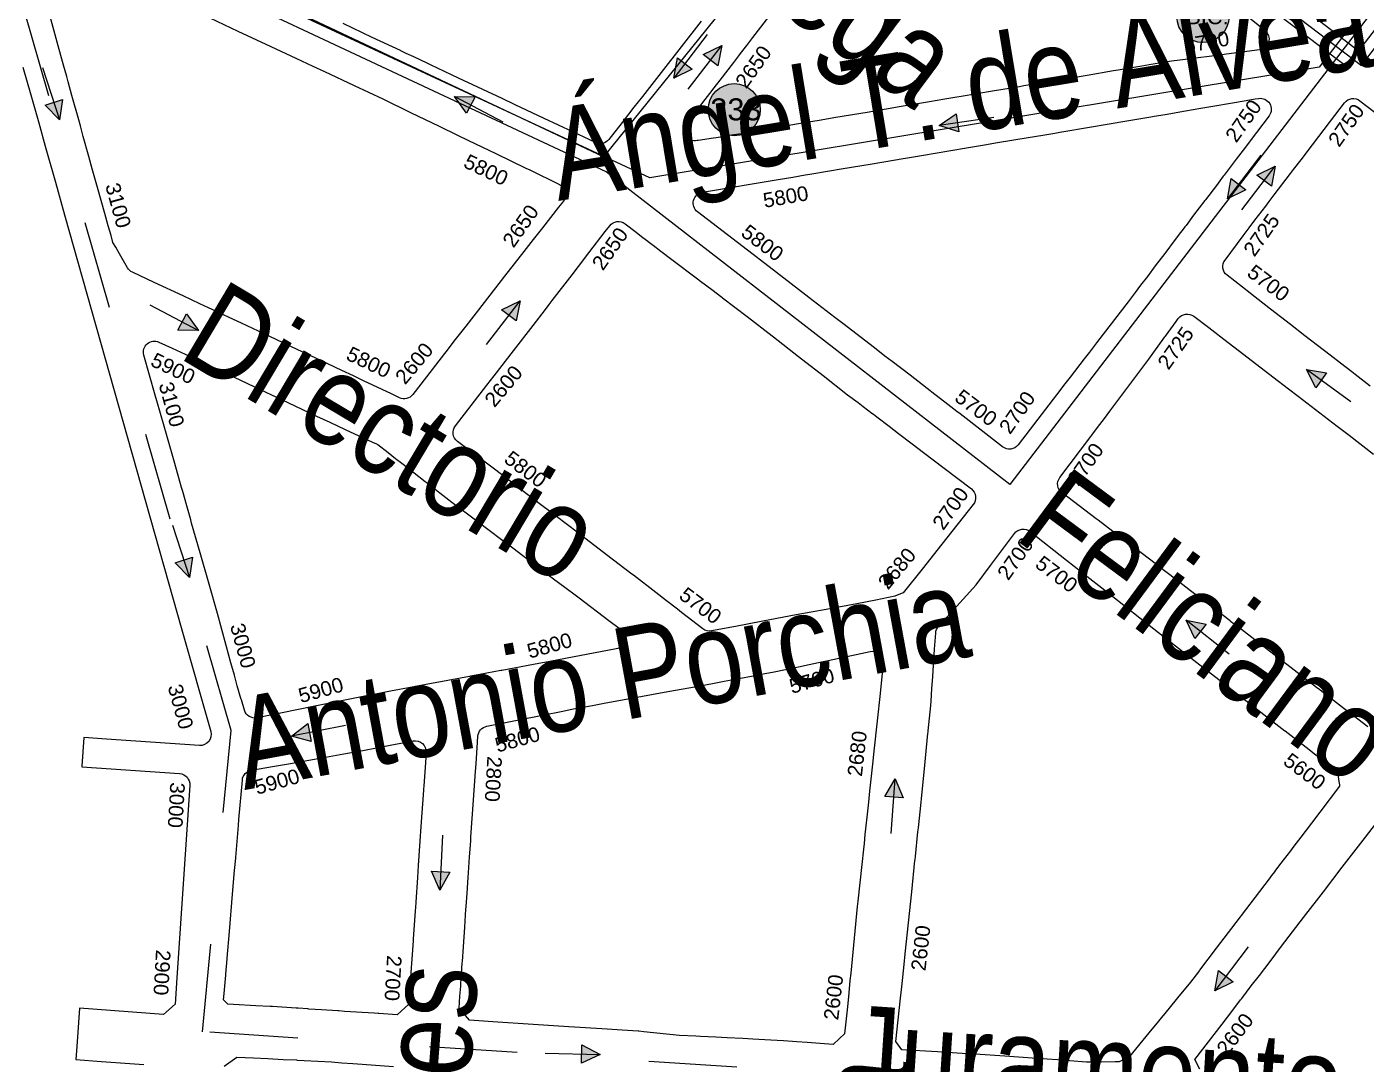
# Model space of a CAD drawing. Header units: millimetres. Extents: x 11558 to 23675, y 49449 to 61482.
# Drawn here: x 14689.2 to 15054.5, y 56467.3 to 56750.1 of the extents above; entities that cross this region are included whole.
import ezdxf

# ---------------------------------------------------------------- set-up
doc = ezdxf.new("R2010")
doc.units = ezdxf.units.MM
doc.linetypes.add('ACAD_ISO03W100', pattern=[30, 12, -18])
for name, color, linetype in [('0. plano base - nombres calles', 22, 'Continuous'), ('0. Plano Base - PLANO', 254, 'Continuous'), ('0. Plano base - sentido calles', 253, 'Continuous'), ('0.BARRIOS - DIVISIÓN', 12, 'ACAD_ISO03W100'), ('7. puesta en valor CC la lucila', 212, 'Continuous'), ('numeración', 7, 'Continuous')]:
    doc.layers.add(name, color=color, linetype=linetype)
for name, color, linetype, true_color in [('Linea 19 Estación Carapachay', 7, 'Continuous', 0xa80000), ('Linea 19 Plaza Miserere', 7, 'Continuous', 0x575757), ('Linea 252', 7, 'Continuous', 0x0d2f78), ('Linea 707 - ex333', 7, 'Continuous', 0xad002b), ('Linea 707 - ex333 -', 7, 'Continuous', 0x616161)]:
    doc.layers.add(name, color=color, linetype=linetype, true_color=true_color)
doc.layers.add('Linea Bicentenario Original', color=7, linetype='Continuous', true_color=0x0000cc, transparency=0.5)
doc.layers.get('7. puesta en valor CC la lucila').off()
doc.styles.get("Standard").update_dxf_attribs({"font": 'arial.ttf'})

# ---------------------------------------------------------------- blocks, each defined once
blk = doc.blocks.new('MANZANAS')
at = {"layer": '0. Plano Base - PLANO', "color": 0, "linetype": 'Continuous', "lineweight": 5}
for points in [[(5634312.14, 6178439.51), (5634329.61, 6178435.84, -0.658051), (5634330.7, 6178430.44), (5634323.26, 6178425.28), (5634319.96, 6178422.99), (5634316.27, 6178420.43), (5634312.72, 6178417.97), (5634310.84, 6178416.67), (5634305.88, 6178412.93), (5634304.26, 6178411.71), (5634299.04, 6178407.78), (5634298.02, 6178407.02), (5634292.18, 6178402.62), (5634291.3, 6178401.96), (5634288.2, 6178399.63), (5634287.77, 6178399.3), (5634285.14, 6178397.32), (5634278.19, 6178392.09), (5634277.25, 6178391.38), (5634271.26, 6178386.87), (5634264.34, 6178381.66), (5634263.38, 6178380.94), (5634260.73, 6178378.94), (5634257.4, 6178376.44), (5634250.65, 6178371.34), (5634249.49, 6178370.46), (5634243.64, 6178366.04), (5634236.73, 6178360.82), (5634233.01, 6178358), (5634229.81, 6178355.6), (5634225.9, 6178352.65), (5634225.65, 6178352.46), (5634223.12, 6178350.55), (5634222.87, 6178350.36), (5634217.87, 6178346.58), (5634215.81, 6178345.02), (5634213.69, 6178343.42), (5634212.63, 6178342.65), (5634210.28, 6178340.91), (5634209.65, 6178340.45), (5634206.26, 6178337.96), (5634206.07, 6178337.82, -0.679437), (5634201.33, 6178340.76), (5634203.15, 6178350.82), (5634203.5, 6178352.75), (5634203.96, 6178355.32), (5634205.05, 6178361.35), (5634205.52, 6178363.98), (5634205.59, 6178364.36), (5634206.08, 6178367.08), (5634206.55, 6178369.71), (5634208.09, 6178378.23)], [(5634399.76, 6178363.06), (5634394.6, 6178363.98), (5634393.53, 6178364.17), (5634389.71, 6178364.85), (5634386.18, 6178365.48), (5634377.57, 6178367.01), (5634372.7, 6178367.91), (5634369.3, 6178368.53), (5634365.93, 6178369.15), (5634359.15, 6178370.39), (5634359.03, 6178370.43), (5634351.19, 6178371.86, -0.409964), (5634348.77, 6178375.3), (5634350.13, 6178383.39), (5634350.58, 6178386.11), (5634351.01, 6178388.69), (5634351.82, 6178393.47), (5634352.09, 6178395.04), (5634352.47, 6178397.2), (5634353.75, 6178404.41), (5634354, 6178405.82), (5634354.58, 6178409.1), (5634355.47, 6178414.17), (5634356.86, 6178422.12), (5634357.94, 6178428.33, -0.414206), (5634361.42, 6178430.77), (5634368.92, 6178429.45)], [(5634192.02, 6178367.18), (5634190.39, 6178358.46), (5634188.76, 6178349.75), (5634187.25, 6178341.64), (5634186.55, 6178337.94), (5634185.59, 6178332.8), (5634184.51, 6178326.99, -0.350196), (5634181.67, 6178324.54), (5634174.85, 6178324.28), (5634166.2, 6178323.94), (5634157.54, 6178323.61), (5634153.59, 6178323.46), (5634140.47, 6178322.95), (5634131.97, 6178322.63), (5634130.93, 6178322.59), (5634126.93, 6178322.43), (5634124.67, 6178322.34), (5634123.04, 6178322.28), (5634122.94, 6178322.28), (5634114.45, 6178321.95), (5634105.69, 6178321.66)], [(5634442, 6178280.33), (5634437.18, 6178281.19), (5634434.48, 6178281.67), (5634428.38, 6178282.75), (5634426.98, 6178283), (5634425.7, 6178283.23), (5634424.65, 6178283.42), (5634416.03, 6178284.95), (5634407.25, 6178286.51), (5634399.16, 6178287.95), (5634395.51, 6178288.59), (5634395.34, 6178288.62), (5634390.21, 6178289.53), (5634381.99, 6178290.98), (5634377.74, 6178291.73), (5634373.21, 6178292.53), (5634372.17, 6178292.72), (5634368.53, 6178293.36), (5634364.81, 6178294.02), (5634355.94, 6178295.53), (5634355.73, 6178295.57), (5634350.81, 6178296.4), (5634350.15, 6178296.51), (5634338.6, 6178298.46, -0.41403), (5634336.14, 6178301.91), (5634338.46, 6178315.7), (5634338.53, 6178316.15), (5634338.97, 6178318.73), (5634339.48, 6178321.8), (5634339.9, 6178324.26), (5634341.41, 6178333.25), (5634342.83, 6178341.72), (5634343.86, 6178349.15), (5634343.89, 6178349.4), (5634344.65, 6178354.29), (5634344.8, 6178355.25, -0.419151), (5634348.28, 6178357.75), (5634353.31, 6178356.88), (5634356.4, 6178356.34), (5634356.97, 6178356.24), (5634366.67, 6178354.57), (5634375.03, 6178353.09), (5634380.32, 6178352.15), (5634383.56, 6178351.57), (5634392.38, 6178350.01), (5634396.76, 6178349.23), (5634400.84, 6178348.5), (5634409.1, 6178347.04)], [(5634072.67, 6178306.22), (5634081.09, 6178306.56), (5634089.59, 6178306.91), (5634098.55, 6178307.28), (5634103.72, 6178307.51), (5634107.18, 6178307.66), (5634116.16, 6178308.01), (5634124.75, 6178308.37), (5634133.14, 6178308.63), (5634141.77, 6178308.87), (5634147.31, 6178309.03), (5634150.46, 6178309.12), (5634159.16, 6178309.38), (5634168.07, 6178309.64), (5634169.2, 6178309.67), (5634178.22, 6178309.93, -0.478242), (5634181.26, 6178306.38), (5634180.87, 6178304.29), (5634180.21, 6178300.78), (5634179.56, 6178297.28), (5634178.81, 6178293.25), (5634178.06, 6178289.24), (5634176.48, 6178280.8), (5634174.83, 6178271.84), (5634173.37, 6178263.82), (5634172.53, 6178259.27), (5634171.78, 6178255.16), (5634171.67, 6178254.58), (5634170.94, 6178250.58), (5634170.22, 6178246.64), (5634169.12, 6178240.66, -0.351654), (5634166.29, 6178238.2), (5634163.87, 6178238.11), (5634155.46, 6178237.8), (5634153.28, 6178237.72), (5634152.42, 6178237.68), (5634148.97, 6178237.56), (5634147.03, 6178237.48), (5634144.35, 6178237.38), (5634141.13, 6178237.26), (5634135.5, 6178237.05), (5634127.22, 6178236.72), (5634118.67, 6178236.37), (5634115.05, 6178236.21), (5634109.87, 6178236), (5634108.76, 6178235.95), (5634106.22, 6178235.85), (5634101.2, 6178235.64), (5634092.48, 6178235.27), (5634085.93, 6178234.99, -0.154214), (5634084.19, 6178235.46), (5634080.52, 6178237.79), (5634078.72, 6178238.94), (5634077.48, 6178239.73), (5634076.14, 6178241.17), (5634074.26, 6178243.16), (5634071.88, 6178245.7), (5634066.84, 6178251.06), (5634063.21, 6178254.94), (5634060.86, 6178257.47), (5634056.97, 6178261.65), (5634054.93, 6178263.85), (5634053.79, 6178265.07), (5634049.08, 6178270.15), (5634046.49, 6178272.94), (5634045.43, 6178274.08), (5634043.24, 6178276.44), (5634039.51, 6178280.46), (5634036.72, 6178283.46), (5634033.16, 6178287.3)], [(5634033.67, 6178270.8), (5634039.02, 6178265.11), (5634044.48, 6178259.31), (5634048.98, 6178254.52), (5634055.94, 6178247.12), (5634062.3, 6178240.36), (5634142.87, 6178154.68), (5634162.59, 6178133.73, -0.519467), (5634161.6, 6178128.92), (5634138.33, 6178118.82), (5634132.61, 6178116.33), (5634135.75, 6178109.13), (5634135.83, 6178108.95), (5634160.33, 6178119.64, -0.414101), (5634164.28, 6178118.09), (5634185.34, 6178069.87), (5634188.2, 6178063.33), (5634186.74, 6178059.4), (5634165.6, 6178050.28), (5634169.77, 6178040.74), (5634171.21, 6178037.45), (5634177.57, 6178040.2), (5634184.71, 6178043.28), (5634188.22, 6178044.79)]]:
    blk.add_lwpolyline(points, format="xyb", dxfattribs=at)
for points in [[(5634341.32, 6178415.68), (5634340.35, 6178410.05), (5634339.34, 6178404.19), (5634338.81, 6178401.11), (5634337.9, 6178395.76), (5634337.83, 6178395.34), (5634337.3, 6178392.27), (5634336.47, 6178387.43), (5634336.42, 6178387.18), (5634335.56, 6178382.16), (5634334.98, 6178378.77), (5634334.89, 6178378.25), (5634334.76, 6178377.5), (5634334.56, 6178376.33), (5634334.07, 6178373.57), (5634333.43, 6178369.71), (5634333.36, 6178369.3), (5634332.64, 6178365.1), (5634332.03, 6178361.58), (5634331.51, 6178358.57), (5634331.09, 6178356.11), (5634330.55, 6178353.01), (5634329.03, 6178344.47), (5634328.34, 6178340.62), (5634328.07, 6178339.08), (5634327.52, 6178336), (5634327.1, 6178333.67), (5634326, 6178327.49), (5634325.49, 6178324.65), (5634325.28, 6178323.47), (5634321.92, 6178304.57, -0.414847), (5634318.43, 6178302.15), (5634304.01, 6178304.75), (5634302.9, 6178304.95), (5634298.82, 6178305.68), (5634295.48, 6178306.29), (5634292.81, 6178306.77), (5634287.04, 6178307.81), (5634281.02, 6178308.89), (5634278.55, 6178309.33), (5634274.94, 6178309.98), (5634270.11, 6178310.83), (5634264.74, 6178311.79), (5634261.58, 6178312.36), (5634257.15, 6178313.15), (5634252.74, 6178313.93), (5634251.8, 6178314.1), (5634244.27, 6178315.44), (5634239.29, 6178316.33), (5634235.93, 6178316.93), (5634235.37, 6178317.03), (5634215.06, 6178320.65, -0.65514), (5634213.78, 6178326), (5634230.5, 6178338.59), (5634233.74, 6178341.03), (5634236.47, 6178343.08), (5634237.53, 6178343.88), (5634241.88, 6178347.15), (5634244.42, 6178349.06), (5634251.3, 6178354.24), (5634256.01, 6178357.79), (5634258.15, 6178359.4), (5634258.65, 6178359.78), (5634263.06, 6178363.1), (5634264.74, 6178364.36), (5634265.23, 6178364.73), (5634272.1, 6178369.91), (5634276.11, 6178372.92), (5634278.99, 6178375.09), (5634285.73, 6178380.17), (5634288.96, 6178382.59), (5634291.65, 6178384.62), (5634292.75, 6178385.44), (5634299.74, 6178390.71), (5634303.16, 6178393.29), (5634304.53, 6178394.32), (5634306.68, 6178395.95), (5634310.15, 6178398.58), (5634312.85, 6178400.62), (5634313.57, 6178401.16), (5634316.01, 6178403.01), (5634320.47, 6178406.4), (5634323.82, 6178408.93), (5634324.28, 6178409.28), (5634327.38, 6178411.64), (5634329.96, 6178413.59), (5634333.83, 6178416.52), (5634335.85, 6178418.05), (5634336.55, 6178418.58, -0.680176)], [(5634199.05, 6178308.65), (5634202.82, 6178307.98), (5634205.21, 6178307.56), (5634205.34, 6178307.54), (5634208.17, 6178307.06), (5634208.51, 6178307), (5634211.12, 6178306.55), (5634214.84, 6178305.91), (5634223.53, 6178304.42), (5634224.54, 6178304.25), (5634228.27, 6178303.61), (5634231.67, 6178303.03), (5634231.91, 6178302.99), (5634240.26, 6178301.56), (5634248.7, 6178300.05), (5634249.15, 6178299.97), (5634257.71, 6178298.37), (5634266.01, 6178296.83), (5634274.37, 6178295.28), (5634277.91, 6178294.67), (5634279.64, 6178294.37), (5634282.58, 6178293.86), (5634283.06, 6178293.78), (5634284.25, 6178293.57), (5634288.34, 6178292.86), (5634291.59, 6178292.3), (5634296.22, 6178291.49), (5634299.95, 6178290.84), (5634306.94, 6178289.63), (5634316.16, 6178288.03, -0.420062), (5634318.59, 6178284.5), (5634315.96, 6178270.95), (5634314.3, 6178262.43), (5634312.73, 6178254.37), (5634312.54, 6178254.13), (5634311.12, 6178252.43), (5634307.07, 6178249.1), (5634302.85, 6178245.82), (5634296.17, 6178240.63), (5634289.62, 6178235.54), (5634282.36, 6178229.83), (5634278.99, 6178227.18), (5634276.34, 6178225.1), (5634271.15, 6178221.02, -0.213576), (5634268.77, 6178220.43), (5634261.49, 6178221.72), (5634260.16, 6178221.96), (5634256.48, 6178222.62), (5634252.81, 6178223.29), (5634245.22, 6178224.66), (5634244.73, 6178224.75), (5634236.14, 6178226.27), (5634227.78, 6178227.72), (5634226.2, 6178227.99), (5634222.92, 6178228.56), (5634218.77, 6178229.28), (5634218.12, 6178229.4), (5634217.16, 6178229.56), (5634215.18, 6178229.91), (5634210.58, 6178230.7), (5634205.65, 6178231.56), (5634201.56, 6178232.27), (5634196.9, 6178233.08), (5634192.04, 6178233.92), (5634191.82, 6178233.95), (5634185.84, 6178234.92, -0.420006), (5634183.37, 6178238.42), (5634185.9, 6178252.26), (5634186.47, 6178255.4), (5634188.01, 6178263.86), (5634189.58, 6178272.46), (5634190.56, 6178277.91), (5634190.86, 6178279.56), (5634191.1, 6178280.9), (5634192.63, 6178289.61), (5634193.14, 6178292.49), (5634193.95, 6178297.08), (5634195.23, 6178304.28), (5634195.58, 6178306.22, -0.414191)], [(5634335.7, 6178285.13), (5634348.1, 6178282.79), (5634353.38, 6178281.78), (5634356.13, 6178281.26), (5634361.2, 6178280.3), (5634363.33, 6178279.9), (5634373.13, 6178278.04), (5634382.71, 6178276.23), (5634392.48, 6178274.42), (5634392.55, 6178274.41), (5634402.52, 6178272.58), (5634413.19, 6178270.64), (5634422.42, 6178268.95), (5634422.47, 6178268.94), (5634429.62, 6178267.64), (5634436.25, 6178266.43), (5634440.32, 6178265.68), (5634441.85, 6178263.52), (5634442.38, 6178262.77), (5634442.62, 6178262.44), (5634441.09, 6178253.61), (5634440.45, 6178249.94), (5634439.64, 6178245.26), (5634439.1, 6178242.15), (5634438.84, 6178240.64), (5634438.29, 6178237.45), (5634438.11, 6178236.39), (5634437.7, 6178234.03), (5634437.62, 6178233.57), (5634437.39, 6178232.25), (5634437.2, 6178231.17), (5634436.13, 6178224.94), (5634435.38, 6178220.65), (5634434.66, 6178216.44), (5634433.15, 6178207.73), (5634431.87, 6178200.34), (5634431.83, 6178200.11), (5634431.77, 6178199.78), (5634431.17, 6178196.31), (5634430.02, 6178190.88), (5634429.26, 6178187.27), (5634428.31, 6178182.77), (5634427.47, 6178178.79), (5634425.75, 6178170.64), (5634425.41, 6178170.15), (5634424.96, 6178169.5), (5634423.95, 6178168.03), (5634422.99, 6178167.52), (5634419.58, 6178165.73), (5634416.07, 6178163.88), (5634411.79, 6178162.05), (5634408.77, 6178160.76), (5634403.57, 6178158.54), (5634395.54, 6178155.05), (5634388.09, 6178151.75), (5634387.38, 6178151.43), (5634378.68, 6178147.57), (5634369.83, 6178143.65), (5634367.31, 6178144.9), (5634362.98, 6178155.99), (5634361.88, 6178158.82), (5634359.63, 6178164.59), (5634358.58, 6178167.29), (5634355.5, 6178175.15), (5634352.38, 6178183.07), (5634349.22, 6178191.05), (5634349.15, 6178191.24), (5634348.81, 6178192.11), (5634346.35, 6178198.35), (5634345.92, 6178199.43), (5634343.33, 6178205.98), (5634343.03, 6178206.76), (5634339.61, 6178215.33), (5634336.38, 6178223.38), (5634336.22, 6178223.78), (5634336.11, 6178224.07), (5634333.51, 6178230.57), (5634333.07, 6178231.66), (5634331.68, 6178234.85), (5634330.85, 6178236.73), (5634330.37, 6178237.84), (5634329.76, 6178239.24), (5634327.39, 6178244.68), (5634325.64, 6178248.69, -0.168706), (5634325.49, 6178250.65), (5634326.02, 6178252.69), (5634326.04, 6178252.76), (5634329.36, 6178265.44), (5634330.42, 6178271.88), (5634332.18, 6178282.67, -0.421544)], [(5634316.77, 6178234.74), (5634320.04, 6178226.34), (5634322.18, 6178220.87), (5634325.82, 6178211.54), (5634326.49, 6178209.82), (5634329.5, 6178202.13), (5634330.61, 6178199.3), (5634331.81, 6178196.23), (5634333.26, 6178192.53), (5634333.83, 6178191.09), (5634334.75, 6178188.75), (5634335.3, 6178187.33), (5634336.83, 6178183.44), (5634340.5, 6178174.06), (5634341.03, 6178172.71), (5634344.24, 6178164.66), (5634347.79, 6178155.77), (5634348.56, 6178153.84), (5634350.2, 6178149.75), (5634351.54, 6178146.38), (5634353.97, 6178140.3), (5634353.33, 6178138.5), (5634352.51, 6178136.23), (5634346.02, 6178133.46), (5634343.44, 6178132.36), (5634340.08, 6178130.93), (5634336.9, 6178129.52), (5634332.46, 6178127.49), (5634329.95, 6178126.35), (5634326.07, 6178124.58), (5634323.27, 6178123.3), (5634319.44, 6178121.55), (5634318.28, 6178121.02), (5634314.17, 6178119.15), (5634305.12, 6178115.57), (5634303.88, 6178115.08), (5634303.66, 6178114.99), (5634300.98, 6178113.81), (5634299.64, 6178113.22), (5634295.9, 6178111.57), (5634289.14, 6178108.59), (5634286.36, 6178107.37), (5634277.42, 6178103.43), (5634267.32, 6178098.98), (5634261.52, 6178096.42), (5634257.61, 6178098.01), (5634257.47, 6178098.06), (5634256.18, 6178101.02), (5634255.08, 6178103.55), (5634254.75, 6178104.32), (5634254.31, 6178105.32), (5634252.54, 6178109.4), (5634252.4, 6178109.72), (5634250.79, 6178113.42), (5634248.63, 6178118.39), (5634247.34, 6178121.35), (5634246.73, 6178122.75), (5634246.4, 6178123.5), (5634244.93, 6178126.88), (5634243.23, 6178130.79), (5634242.72, 6178131.97), (5634240.98, 6178135.96), (5634239.71, 6178138.88), (5634239.19, 6178140.08), (5634238.81, 6178140.96), (5634234.8, 6178150.18), (5634234.26, 6178151.42), (5634232.2, 6178156.16), (5634232.15, 6178156.26), (5634230.81, 6178159.34), (5634229.1, 6178163.28), (5634227.83, 6178166.19, -0.33863), (5634228.71, 6178169.73), (5634241.16, 6178179.7), (5634244.87, 6178182.67), (5634247.19, 6178184.53), (5634249.12, 6178186.07), (5634251.71, 6178188.08), (5634254.58, 6178190.3), (5634259.89, 6178194.42), (5634267.39, 6178200.23), (5634275.25, 6178206.32), (5634277.94, 6178208.43), (5634280.53, 6178210.47), (5634282.94, 6178212.36), (5634287.62, 6178216.05), (5634288.21, 6178216.51), (5634291.01, 6178218.72), (5634297.02, 6178223.59), (5634298.59, 6178224.86), (5634300.36, 6178226.33), (5634301.26, 6178227.06), (5634303.04, 6178228.53), (5634312.07, 6178235.97, -0.510456)], [(5634101.13, 6178221.43), (5634105.05, 6178221.6), (5634112.91, 6178221.95), (5634121.49, 6178222.31), (5634123.68, 6178222.39), (5634131.53, 6178222.68), (5634134.94, 6178222.8), (5634139.88, 6178222.98), (5634148.51, 6178223.31), (5634152.52, 6178223.49), (5634157.14, 6178223.71), (5634165.34, 6178224.08), (5634166.58, 6178224.15), (5634166.95, 6178224.16), (5634170.46, 6178223.52), (5634172.99, 6178223.05), (5634175.06, 6178222.67), (5634175.57, 6178222.57), (5634183.09, 6178221.16), (5634183.36, 6178221.13), (5634192.12, 6178219.54), (5634200.47, 6178218.14), (5634208.78, 6178216.75), (5634212.57, 6178216.12), (5634215.96, 6178215.55), (5634217.77, 6178215.24), (5634221.13, 6178214.68), (5634226.37, 6178213.8), (5634230.18, 6178213.16), (5634234.06, 6178212.51), (5634234.95, 6178212.37), (5634244.99, 6178210.68), (5634248.39, 6178210.11), (5634249, 6178210.01, -0.652159), (5634250.35, 6178204.69), (5634239.24, 6178196), (5634235.86, 6178193.35), (5634232.24, 6178190.52), (5634225.37, 6178185.14), (5634225.24, 6178185.04), (5634225.15, 6178184.97), (5634220.55, 6178181.36), (5634218.49, 6178179.76), (5634218.26, 6178179.58), (5634211.56, 6178174.33), (5634211.16, 6178174.02), (5634207.62, 6178171.25), (5634204.96, 6178169.17), (5634201.04, 6178166.1), (5634198.11, 6178163.79), (5634194.75, 6178161.09), (5634191.13, 6178158.18), (5634184.59, 6178152.93), (5634177.19, 6178146.99), (5634172.08, 6178142.88, -0.388766), (5634168.03, 6178143.14), (5634166.03, 6178145.24), (5634165.92, 6178145.35), (5634163.25, 6178148.14), (5634161.22, 6178150.34), (5634158.84, 6178152.92), (5634155.54, 6178156.5), (5634149.37, 6178163.1), (5634143.67, 6178169.15), (5634137.53, 6178175.65), (5634131.78, 6178181.74), (5634131.46, 6178182.08), (5634131.17, 6178182.39), (5634129.3, 6178184.37), (5634128.42, 6178185.3), (5634125.65, 6178188.24), (5634124.87, 6178189.05), (5634122.48, 6178191.59), (5634119.74, 6178194.49), (5634114.76, 6178199.77), (5634112.9, 6178201.74), (5634107.97, 6178206.97), (5634106.9, 6178208.09), (5634099.08, 6178216.37, -0.642253)], [(5634202.39, 6178070.57), (5634201.02, 6178069.95), (5634199.41, 6178070.46), (5634198.75, 6178072.06), (5634196.81, 6178076.71), (5634196.72, 6178076.94), (5634195.11, 6178080.82), (5634195.04, 6178080.97), (5634192.25, 6178087.7), (5634188.32, 6178097.16), (5634185.85, 6178103.09), (5634184.53, 6178106.28), (5634184.46, 6178106.43), (5634181.13, 6178114.45), (5634180.49, 6178115.99), (5634176.35, 6178125.95, -0.340847), (5634177.3, 6178129.49), (5634181.95, 6178133.03), (5634185.44, 6178135.68), (5634193.57, 6178141.91), (5634197.58, 6178145.04), (5634201.75, 6178148.3), (5634207.74, 6178152.98), (5634212.75, 6178156.89, -0.490254), (5634217.34, 6178155.72), (5634218.96, 6178152), (5634220.97, 6178147.38), (5634221.33, 6178146.57), (5634221.46, 6178146.26), (5634225.41, 6178137.18), (5634227, 6178133.53), (5634229.66, 6178127.42), (5634230.96, 6178124.43), (5634233.64, 6178118.27), (5634234.23, 6178116.91), (5634234.61, 6178116.05), (5634237.68, 6178108.99), (5634237.86, 6178108.57), (5634241.83, 6178099.44), (5634244.78, 6178092.67), (5634243.31, 6178088.65), (5634238.72, 6178086.64), (5634238.57, 6178086.57), (5634237.55, 6178086.12), (5634230.09, 6178082.85), (5634228.69, 6178082.24), (5634228.47, 6178082.14), (5634224.38, 6178080.34), (5634221.18, 6178078.93), (5634220.93, 6178078.82), (5634218.5, 6178077.76), (5634218.03, 6178077.55), (5634212.07, 6178074.95), (5634211.55, 6178074.72), (5634207.99, 6178073.11)]]:
    blk.add_lwpolyline(points, format="xyb", close=True, dxfattribs=at)
for points in [[(5634444.35, 6178176.36), (5634441.98, 6178178.12), (5634444.09, 6178190.12), (5634444.91, 6178194.81), (5634445.52, 6178198.28), (5634445.61, 6178198.76), (5634446.35, 6178203), (5634446.98, 6178206.57), (5634447.81, 6178211.28), (5634448.71, 6178216.42), (5634450.42, 6178226.12), (5634451.97, 6178234.83), (5634453.45, 6178243.18), (5634455.25, 6178253.33), (5634456.49, 6178260.26)], [(5634207.92, 6178054.48), (5634209.79, 6178058.26), (5634213.99, 6178060.19), (5634217.54, 6178061.82), (5634221.3, 6178063.54), (5634224.62, 6178065.07), (5634224.76, 6178065.13), (5634226.52, 6178065.94), (5634233.34, 6178068.98), (5634235.94, 6178070.11), (5634238.67, 6178071.29), (5634241.05, 6178072.32), (5634248.93, 6178075.74)]]:
    blk.add_lwpolyline(points, dxfattribs=at)
blk = doc.blocks.new('333')
at = {"layer": 'Linea 707 - ex333 -', "lineweight": 211, "true_color": 0xededed}
h = blk.add_hatch(color=7, dxfattribs=at)
h.dxf.hatch_style = 1
edge = h.paths.add_edge_path()
edge.add_arc((0, 0), 7.11, 0, 360)
at = {"layer": 'Linea 707 - ex333 -', "lineweight": 9}
blk.add_circle((0, 0), 7.11, dxfattribs=at)
at = {"layer": 'Linea 707 - ex333 -', "lineweight": 211, "insert": (-6.52, 3.09), "char_height": 6, "attachment_point": 1}
blk.add_mtext_dynamic_manual_height_columns('333', width=8.9102, gutter_width=12.5, heights=[0], dxfattribs=at)
blk = doc.blocks.new('bic. original vuelta')
at = {"layer": 'Linea Bicentenario Original', "lineweight": 211, "true_color": 0xededed, "transparency": 33554674}
h = blk.add_hatch(color=7, dxfattribs=at)
h.dxf.hatch_style = 1
edge = h.paths.add_edge_path()
edge.add_arc((0, 0), 7.11, 0, 360)
at = {"layer": 'Linea Bicentenario Original', "color": 14, "lineweight": 15, "true_color": 0x8c0d0d}
blk.add_circle((0, 0), 7.11, dxfattribs=at)
at = {"layer": 'Linea Bicentenario Original', "color": 14, "lineweight": 15, "true_color": 0x8c0d0d, "insert": (-4.55, 2.15), "char_height": 4.25, "attachment_point": 1}
blk.add_mtext_dynamic_manual_height_columns('BIC.', width=16.4579, gutter_width=12.5, heights=[0], dxfattribs=at)

msp = doc.modelspace()

# ---------------------------------------------------------------- hatches: boundary and pattern name
at = {"layer": '0. Plano base - sentido calles', "linetype": 'Continuous', "lineweight": 25, "ltscale": 2, "true_color": 0x1a1a1a}
h = msp.add_hatch(color=250, dxfattribs=at)
h.dxf.hatch_style = 1
h.paths.add_polyline_path([(14878.74, 56744.98), (14873.72, 56742.52), (14875.7, 56741)])
h.paths.add_polyline_path([(14878.74, 56744.98), (14875.7, 56741), (14877.69, 56739.49)])
h = msp.add_hatch(color=250, dxfattribs=at)
h.dxf.hatch_style = 1
h.paths.add_polyline_path([(14865.66, 56736.1), (14870.68, 56738.55), (14868.69, 56740.07)])
h.paths.add_polyline_path([(14865.66, 56736.1), (14868.69, 56740.07), (14866.71, 56741.59)])
h = msp.add_hatch(color=250, dxfattribs=at)
h.dxf.hatch_style = 1
h.paths.add_polyline_path([(14698.19, 56724.74), (14699, 56730.27), (14696.63, 56729.49)])
h.paths.add_polyline_path([(14698.19, 56724.74), (14696.63, 56729.49), (14694.26, 56728.71)])
h = msp.add_hatch(color=250, dxfattribs=at)
h.dxf.hatch_style = 1
h.paths.add_polyline_path([(14805.9, 56731.13), (14809.13, 56726.56), (14810.31, 56728.77)])
h.paths.add_polyline_path([(14805.9, 56731.13), (14810.31, 56728.77), (14811.49, 56730.97)])
h = msp.add_hatch(color=250, dxfattribs=at)
h.dxf.hatch_style = 1
h.paths.add_polyline_path([(14938.07, 56723.17), (14943.38, 56721.42), (14943.02, 56723.89)])
h.paths.add_polyline_path([(14938.07, 56723.17), (14943.02, 56723.89), (14942.66, 56726.37)])
h = msp.add_hatch(color=250, dxfattribs=at)
h.dxf.hatch_style = 1
h.paths.add_polyline_path([(15029.7, 56712.11), (15024.68, 56709.65), (15026.67, 56708.13)])
h.paths.add_polyline_path([(15029.7, 56712.11), (15026.67, 56708.13), (15028.65, 56706.62)])
h = msp.add_hatch(color=250, dxfattribs=at)
h.dxf.hatch_style = 1
h.paths.add_polyline_path([(15016.62, 56703.23), (15021.64, 56705.68), (15019.66, 56707.2)])
h.paths.add_polyline_path([(15016.62, 56703.23), (15019.66, 56707.2), (15017.67, 56708.72)])
h = msp.add_hatch(color=250, dxfattribs=at)
h.dxf.hatch_style = 1
h.paths.add_polyline_path([(14823.75, 56675.4), (14818.73, 56672.95), (14820.71, 56671.43)])
h.paths.add_polyline_path([(14823.75, 56675.4), (14820.71, 56671.43), (14822.69, 56669.91)])
h = msp.add_hatch(color=250, dxfattribs=at)
h.dxf.hatch_style = 1
h.paths.add_polyline_path([(14736.05, 56667.29), (14732.81, 56671.85), (14731.63, 56669.64)])
h.paths.add_polyline_path([(14736.05, 56667.29), (14731.63, 56669.64), (14730.46, 56667.44)])
h = msp.add_hatch(color=250, dxfattribs=at)
h.dxf.hatch_style = 1
h.paths.add_polyline_path([(15038.16, 56656.65), (15040.75, 56651.69), (15042.21, 56653.72)])
h.paths.add_polyline_path([(15038.16, 56656.65), (15042.21, 56653.72), (15043.67, 56655.75)])
h = msp.add_hatch(color=250, dxfattribs=at)
h.dxf.hatch_style = 1
h.paths.add_polyline_path([(14733.63, 56600.01), (14734.44, 56605.54), (14732.07, 56604.76)])
h.paths.add_polyline_path([(14733.63, 56600.01), (14732.07, 56604.76), (14729.69, 56603.98)])
h = msp.add_hatch(color=250, dxfattribs=at)
h.dxf.hatch_style = 1
h.paths.add_polyline_path([(15005.37, 56588.39), (15007.73, 56583.32), (15009.29, 56585.28)])
h.paths.add_polyline_path([(15005.37, 56588.39), (15009.29, 56585.28), (15010.84, 56587.23)])
h = msp.add_hatch(color=250, dxfattribs=at)
h.dxf.hatch_style = 1
h.paths.add_polyline_path([(14761.44, 56556.75), (14766.83, 56555.26), (14766.35, 56557.72)])
h.paths.add_polyline_path([(14761.44, 56556.75), (14766.35, 56557.72), (14765.86, 56560.17)])
h = msp.add_hatch(color=250, dxfattribs=at)
h.dxf.hatch_style = 1
h.paths.add_polyline_path([(14926.08, 56545.12), (14923.22, 56540.32), (14925.71, 56540.13)])
h.paths.add_polyline_path([(14926.08, 56545.12), (14925.71, 56540.13), (14928.21, 56539.95)])
h = msp.add_hatch(color=250, dxfattribs=at)
h.dxf.hatch_style = 1
h.paths.add_polyline_path([(14801.84, 56514.78), (14804.61, 56519.64), (14802.11, 56519.77)])
h.paths.add_polyline_path([(14801.84, 56514.78), (14802.11, 56519.77), (14799.62, 56519.91)])
h = msp.add_hatch(color=250, dxfattribs=at)
h.dxf.hatch_style = 1
h.paths.add_polyline_path([(15013.18, 56487.35), (15018.2, 56489.8), (15016.22, 56491.32)])
h.paths.add_polyline_path([(15013.18, 56487.35), (15016.22, 56491.32), (15014.23, 56492.84)])
h = msp.add_hatch(color=250, dxfattribs=at)
h.dxf.hatch_style = 1
h.paths.add_polyline_path([(14845.57, 56469.99), (14840.63, 56472.6), (14840.57, 56470.1)])
h.paths.add_polyline_path([(14845.57, 56469.99), (14840.57, 56470.1), (14840.52, 56467.6)])

# ---------------------------------------------------------------- linework, layer by layer
at = {"layer": '0. Plano base - sentido calles', "color": 250, "linetype": 'Continuous', "lineweight": 25, "ltscale": 2, "true_color": 0x1a1a1a}
for points in [[(14874.77, 56748.01), (14865.66, 56736.1), (14866.71, 56741.59), (14870.68, 56738.55), (14865.66, 56736.1)], [(14869.63, 56733.06), (14878.74, 56744.98), (14877.69, 56739.49), (14873.72, 56742.52), (14878.74, 56744.98)], [(14693.5, 56738.99), (14698.19, 56724.74), (14694.26, 56728.71), (14699, 56730.27), (14698.19, 56724.74)], [(14819.13, 56724.06), (14805.9, 56731.13), (14811.49, 56730.97), (14809.13, 56726.56), (14805.9, 56731.13)], [(14952.92, 56725.33), (14938.07, 56723.17), (14942.66, 56726.37), (14943.38, 56721.42), (14938.07, 56723.17)], [(15025.73, 56715.14), (15016.62, 56703.23), (15017.67, 56708.72), (15021.64, 56705.68), (15016.62, 56703.23)], [(15020.59, 56700.19), (15029.7, 56712.11), (15028.65, 56706.62), (15024.68, 56709.65), (15029.7, 56712.11)], [(14722.81, 56674.34), (14736.05, 56667.29), (14730.46, 56667.44), (14732.81, 56671.85), (14736.05, 56667.29)], [(14814.63, 56663.5), (14823.75, 56675.4), (14822.69, 56669.91), (14818.73, 56672.95), (14823.75, 56675.4)], [(15050.32, 56647.87), (15038.16, 56656.65), (15043.67, 56655.75), (15040.75, 56651.69), (15038.16, 56656.65)], [(14728.94, 56614.26), (14733.63, 56600.01), (14729.69, 56603.98), (14734.44, 56605.54), (14733.63, 56600.01)], [(15017.11, 56579.05), (15005.37, 56588.39), (15010.84, 56587.23), (15007.73, 56583.32), (15005.37, 56588.39)], [(14776.16, 56559.65), (14761.44, 56556.75), (14765.86, 56560.17), (14766.83, 56555.26), (14761.44, 56556.75)], [(14924.97, 56530.16), (14926.08, 56545.12), (14928.21, 56539.95), (14923.22, 56540.32), (14926.08, 56545.12)], [(14802.65, 56529.76), (14801.84, 56514.78), (14799.62, 56519.91), (14804.61, 56519.64), (14801.84, 56514.78)], [(15022.29, 56499.26), (15013.18, 56487.35), (15014.23, 56492.84), (15018.2, 56489.8), (15013.18, 56487.35)], [(14830.58, 56470.32), (14845.57, 56469.99), (14840.52, 56467.6), (14840.63, 56472.6), (14845.57, 56469.99)]]:
    msp.add_lwpolyline(points, dxfattribs=at)
at = {"layer": '0.BARRIOS - DIVISIÓN', "color": 14, "lineweight": 18, "ltscale": 2}
msp.add_lwpolyline([(16418.59, 58130.89), (16249.98, 58111.94), (16083.83, 58079.19), (15820.55, 58019.73), (15876.26, 57767.08), (15937.04, 57702.15), (16048.38, 57371.67), (16080.77, 57272.05), (16119.78, 56977.46), (16114.28, 56971.06), (16127.11, 56864.76), (15822.26, 56799.18), (15619.96, 56789.72), (15441.36, 56374.38), (15242.07, 56442.67), (14737.19, 56476.17), (14744.95, 56558.25), (14680.7, 56781.83), (14379.79, 56701.5), (14354.72, 56697.3), (14314.52, 56710.66), (13967.63, 56603.49), (14252.98, 55490.76)], dxfattribs=at)
at = {"layer": 'Linea 19 Estación Carapachay', "lineweight": 15}
msp.add_lwpolyline([(17174.57, 57457.89), (16228.33, 57449.93), (16211.2, 57515.81), (16015.52, 57480.55), (15669.16, 57406.27), (15711.4, 57217.13), (15743.6, 57063.68), (15399.68, 56990.41), (15347.23, 56923.77), (15246.23, 57002.42), (14957.3, 56625.37), (14847.19, 56710.57), (14677.77, 56789.89), (14384.87, 56708.79), (14291.21, 57049.12), (14386.89, 57077.08), (14404.23, 57017.47)], dxfattribs=at)
at = {"layer": 'Linea 19 Plaza Miserere', "lineweight": 15}
msp.add_lwpolyline([(14404.23, 57017.47), (14417.27, 56974.43), (14610.89, 57027.6), (14663.32, 56836.24), (14866.79, 56881.23), (15053.21, 56739.51), (15195.67, 56926.28), (15399.22, 56769.78), (15530.28, 56941.29), (15645.46, 56965.96), (15612.56, 57114.9), (15971.32, 57192.62), (15966.62, 57265.62), (15949.43, 57348.74), (16123.55, 57387.22), (16119.97, 57442.43), (16225.69, 57443.45), (16603.31, 57447.28), (17595.39, 57454.36)], dxfattribs=at)
at = {"layer": 'Linea 252', "lineweight": 15}
msp.add_lwpolyline([(15030.41, 56960.52), (14944.18, 57027.09), (14839.34, 56999.48), (14876.95, 56868.51), (14932.75, 56825.51), (14894.82, 56774.64), (14846.48, 56714.62), (14678.48, 56793.91), (14666.35, 56841.23), (14618.16, 57024.97), (14590.37, 57128.68), (14573.09, 57189.91), (14535.04, 57327.6), (14514.74, 57400.21), (14476.79, 57536.08), (14395.24, 57511.47), (14443.01, 57355.49), (14247.88, 57300.06), (14069.1, 57245.19), (13976.5, 57215.44), (13796.67, 57155.63)], dxfattribs=at)
at = {"layer": 'Linea 707 - ex333', "lineweight": 15}
msp.add_lwpolyline([(14418.69, 56035.24), (14434.01, 56302.72), (14448.16, 56492.87), (14390.15, 56700.8), (14681.55, 56781.19), (14666.99, 56832.56), (14868.04, 56876.75), (15049.24, 56739.24), (15246.82, 56996.72), (15148.91, 57071.52), (15023.27, 57567.06), (14956.4, 57785.2), (14862.37, 58079.84)], dxfattribs=at)
at = {"layer": 'Linea 707 - ex333 -', "lineweight": 15}
msp.add_lwpolyline([(15004.08, 58006.28), (15054.81, 57852.71), (15244.59, 57103.36), (15293.85, 57066.81), (15041.63, 56739.12), (14859.16, 56708.95), (14685.35, 56789.76), (14378.63, 56704.23), (14437.37, 56497.75), (14423.5, 56295.82), (14380.05, 55543.62), (14849.02, 55741.12), (15259.02, 55813.38), (15254.74, 55758.99), (16074.96, 55789.16), (16068.71, 55940.22), (16290.82, 55948.33), (16284.29, 56100.61), (16770.05, 56119.2)], dxfattribs=at)
at = {"layer": 'Linea Bicentenario Original', "color": 14, "lineweight": 15, "true_color": 0x8c0d0d}
msp.add_lwpolyline([(15474.96, 54947.17), (15468.93, 55089.76), (15461.99, 55309.98), (15977.84, 55329.01), (15960.47, 55789.33), (15248.52, 55763.91), (15288.68, 56244.77), (15306.84, 56249.45), (15374.45, 56229.18), (15460.68, 56430.05), (14880.38, 56875.57), (14873.65, 56880.39), (14661.17, 56833), (14471.07, 57529.64), (14658.37, 57592.11), (14605.15, 57763.93)], dxfattribs=at)

# ---------------------------------------------------------------- block references
at = {"layer": '0. Plano Base - PLANO', "color": 28, "lineweight": 5, "true_color": 0x0d0d0d, "rotation": 332.5463477508169}
msp.add_blockref('MANZANAS', (-7833237.48, -2828296.13), dxfattribs=at)
at = {"layer": '7. puesta en valor CC la lucila', "color": 250, "lineweight": 30, "rotation": 332.5463477508169}
msp.add_blockref('MANZANAS', (-7833237.48, -2828296.13), dxfattribs=at)
at = {"layer": 'Linea 707 - ex333 -', "lineweight": 15}
msp.add_blockref('333', (14882.15, 56727.49), dxfattribs=at)
at = {"layer": 'Linea Bicentenario Original', "lineweight": 15}
msp.add_blockref('bic. original vuelta', (15009.97, 56752.88), dxfattribs=at)

# ---------------------------------------------------------------- texts
at = {"layer": '0. plano base - nombres calles', "color": 250, "lineweight": 15, "true_color": 0x1a1a1a, "char_height": 25, "attachment_point": 1}
for s, insert, rotation in [('\\pt100;{\\fArial Narrow|b0|i0|c0|p34;Lope de Vega}', (14803.19, 56853.81), 323.318), ('{\\fArial Narrow|b0|i0|c0|p34;Ángel T. de Alvear}', (14830.1, 56727.27), 9.3837), ('\\pt100;{\\fArial Narrow|b0|i0|c0|p34;Directorio}', (14742.88, 56681.7), 329.2397), ('\\pt100;{\\fArial Narrow|b0|i0|c0|p34;Feliciano Chiclana}', (14972.93, 56630.93), 323.4958), ('\\pt100;{\\fArial Narrow|b0|i0|c0|p34;Antonio Porchia}', (14744.06, 56566.61), 10.415), ('{\\fArial Narrow|b0|i0|c0|p34;Misiones}', (14778.78, 56382.58), 85.6073), ('{\\fArial Narrow|b0|i0|c0|p34;Juramento}', (14913.81, 56483.53), 356.1979), ('\\pt100;{\\fArial Narrow|b0|i0|c0|p34;Independencia}', (14886.09, 56283.44), 84.0865)]:
    msp.add_mtext_dynamic_manual_height_columns(s, width=329.255, gutter_width=12.5, heights=[0], dxfattribs=dict(at, insert=insert, rotation=rotation))
at = {"layer": 'numeración', "color": 251, "true_color": 0x606162, "char_height": 4, "attachment_point": 1}
for s, insert, rotation in [('\\pt12;5700', (15004.46, 56746.85), 9.972), ('2650', (14882.16, 56735.26), 54.8948), ('2750', (15015.78, 56720.53), 54.8948), ('2750', (15043.82, 56719.34), 54.8948), ('\\pt12;5800', (14809.74, 56715.57), 334.5315), ('\\pt12;3100', (14714.46, 56707.92), 285.4227), ('\\pt12;5800', (14889.72, 56704.67), 9.972), ('2650', (14818.69, 56691.89), 54.8948), ('2725', (15020.71, 56689.44), 54.8948), ('\\pt12;5800', (14886.11, 56696.53), 323.0978), ('2650', (14843.06, 56685.68), 54.8948), ('\\pt12;5700', (15024.08, 56685.59), 323.0978), ('2725', (14997.3, 56658.62), 54.8948), ('\\pt12;5800', (14777.73, 56663.14), 334.5315), ('2600', (14789.35, 56654.88), 50.1279), ('\\pt12;5900', (14724.4, 56661.45), 334.5315), ('2600', (14813.72, 56648.67), 50.1279), ('\\pt12;3100', (14729.03, 56653.67), 285.4227), ('\\pt12;5700', (14944.35, 56651.58), 323.0978), ('2700', (14954.08, 56641.04), 54.8948), ('\\pt12;5800', (14821.49, 56634.82), 323.0978), ('2700', (14972.73, 56626.93), 54.8948), ('2700', (14935.9, 56614.91), 54.8948), ('2680', (14921.01, 56598.97), 50.1279), ('2700', (14953.59, 56601.23), 54.8948), ('\\pt12;5700', (14966.3, 56606.23), 323.0978), ('\\pt12;5700', (14869.2, 56597.65), 323.0978), ('\\pt12;3000', (14748.48, 56587.91), 285.4227), ('5800', (14825.26, 56581.7), 15.6751), ('5700', (14896.79, 56572.1), 15.6751), ('5900', (14762.9, 56569.56), 15.6751), ('\\pt12;3000', (14731.49, 56571.3), 285.4227), ('5800', (14816.51, 56556.09), 15.6751), ('2680', (14912.98, 56546.02), 83.5581), ('\\pt12;2800', (14818.84, 56551.12), 266.7314), ('\\pt12;5600', (15033.96, 56552.47), 323.0978), ('5900', (14750.95, 56544.59), 15.6751), ('\\pt12;3000', (14732.39, 56544.01), 266.7314), ('2600', (14930.32, 56493.03), 83.5581), ('\\pt12;2900', (14728.49, 56498.37), 266.7314), ('\\pt12;2700', (14791.5, 56496.84), 266.7314), ('2600', (14906.53, 56479.61), 83.5581), ('2600', (15013.34, 56471.76), 52.814)]:
    msp.add_mtext_dynamic_manual_height_columns(s, width=16.0314, gutter_width=12.5, heights=[0], dxfattribs=dict(at, insert=insert, rotation=rotation))

doc.saveas('drawing.dxf')
